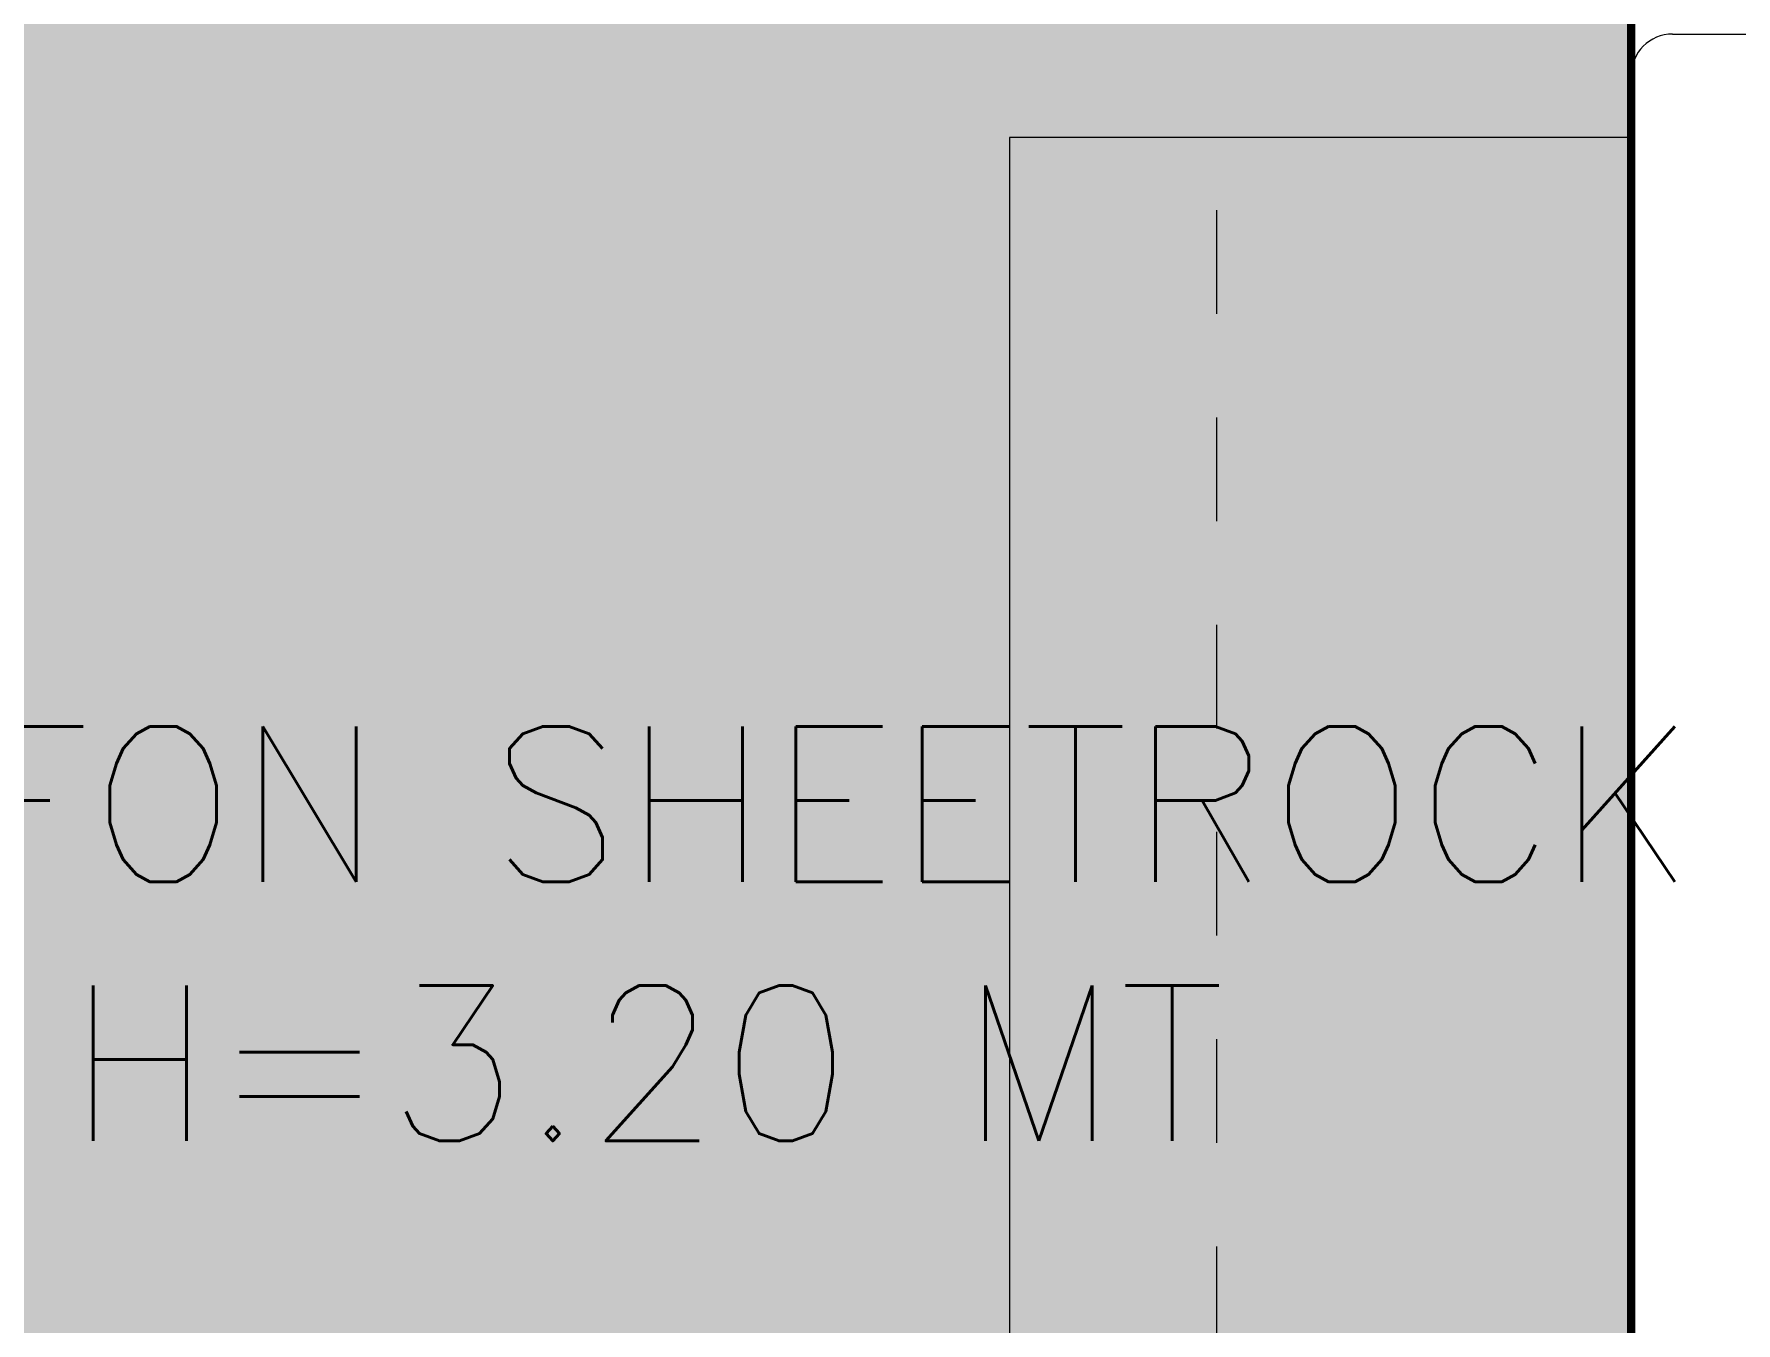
# Model space of a CAD drawing. Header units: metres. Extents: x 8 to 2416, y -346 to 476.
# Drawn here: x 136.425 to 138.068, y -110.124 to -108.88 of the extents above; entities that cross this region are included whole.
import ezdxf

# ---------------------------------------------------------------- set-up
doc = ezdxf.new("R2010")
doc.units = ezdxf.units.M
doc.linetypes.add('0', pattern=[0])
doc.linetypes.add('DASHED', pattern=[0.75, 0.5, -0.25])
doc.layers.get('0').update_dxf_attribs({"color": 250, "linetype": '0', "lineweight": 20})
for name, color, linetype, lineweight in [('01a_Mobiliario', 250, 'Continuous', 0), ('A-WALL', 250, 'Continuous', 20), ('baños', 140, 'Continuous', 0), ('PLAFON', 253, 'Continuous', 5), ('PLAFON-MADERA', 33, 'Continuous', 5), ('PROYECCION', 9, 'DASHED', 0), ('textos', 7, 'Continuous', 0)]:
    doc.layers.add(name, color=color, linetype=linetype, lineweight=lineweight)
doc.styles.get("Standard").update_dxf_attribs({"font": 'arial.ttf', "height": 0.1875})

# ---------------------------------------------------------------- blocks, each defined once
blk = doc.blocks.new('PL BASE 1N NASAS 09')
at = {"layer": '01a_Mobiliario', "transparency": 33554684}
for p, q in [((-104.4311, -51.1997), (-104.4311, -52.3697)), ((-103.8311, -51.1997), (-104.4311, -51.1997))]:
    blk.add_line(p, q, dxfattribs=at)
at = {"layer": 'A-WALL'}
for p, q in [((-103.7911, -51.0997), (-103.6711, -51.0997)), ((-103.8311, -51.1397), (-103.8311, -54.9197))]:
    blk.add_line(p, q, dxfattribs=at)
blk.add_arc((-103.7911, -51.1397), 0.04, 90, 180, dxfattribs=at)
at = {"layer": 'PROYECCION', "color": 252, "linetype": 'DASHED', "ltscale": 0.1}
blk.add_line((-104.2311, -52.3697), (-104.2311, -51.1997), dxfattribs=at)
blk = doc.blocks.new('PL MUEBLES 1N NASAS 09')
at = {"layer": 'baños'}
blk.add_blockref('PL BASE 1N NASAS 09', (162.2615, 88.2033), dxfattribs=at)

msp = doc.modelspace()

# ---------------------------------------------------------------- hatches: boundary and pattern name
at = {"layer": 'PLAFON', "transparency": 33554477}
h = msp.add_hatch(color=256, dxfattribs=at)
h.dxf.hatch_style = 1
edge = h.paths.add_edge_path()
edge.add_line((137.96706, -107.23004), (136.67102, -107.23004))
edge.add_line((136.67102, -107.23004), (135.61639, -107.23004))
edge.add_line((135.61639, -107.23004), (135.56706, -107.23004))
edge.add_line((135.56706, -107.23004), (135.56706, -112.76004))
edge.add_arc((135.63706, -112.76004), 0.07, 180, 270)
edge.add_line((135.63706, -112.83004), (137.89206, -112.833))
edge.add_arc((137.89206, -112.75797), 0.07503, 270, 358.41682)
edge.add_line((137.96706, -112.76004), (137.96706, -107.23004))

# ---------------------------------------------------------------- linework, layer by layer
at = {"layer": 'PLAFON-MADERA', "const_width": 0.008}
msp.add_lwpolyline([(137.96706, -107.23004), (136.67102, -107.23004), (135.61639, -107.23004), (135.56706, -107.23004), (135.56706, -112.76004, 0.4142136), (135.63706, -112.83004), (137.89206, -112.833, 0.4061434), (137.96706, -112.76004)], format="xyb", close=True, dxfattribs=at)

# ---------------------------------------------------------------- block references
msp.add_blockref('PL MUEBLES 1N NASAS 09', (79.53659, -145.98362))

# ---------------------------------------------------------------- texts
at = {"layer": 'textos', "color": 5, "insert": (138.38227, -109.94816), "char_height": 0.15, "width": 2.7325028, "attachment_point": 9}
msp.add_mtext('\\pxqc;{\\Fromans|c0;PLAFON SHEETROCK\\PH=3.20 MT}', dxfattribs=at)

doc.saveas('drawing.dxf')
